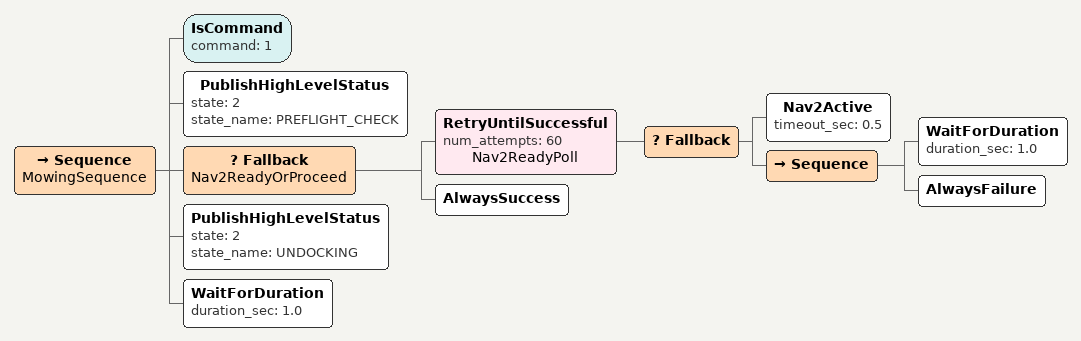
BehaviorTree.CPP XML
<Sequence name="MowingSequence">
  <IsCommand command="1"/>

  <PublishHighLevelStatus state="2" state_name="PREFLIGHT_CHECK"/>
  <Fallback name="Nav2ReadyOrProceed">
    <RetryUntilSuccessful num_attempts="60" name="Nav2ReadyPoll">
      <Fallback>
        <Nav2Active timeout_sec="0.5"/>
        <Sequence>
          <WaitForDuration duration_sec="1.0"/>
          <AlwaysFailure/>
        </Sequence>
      </Fallback>
    </RetryUntilSuccessful>
    <AlwaysSuccess/>
  </Fallback>

  <!-- Undock: only if currently charging (on dock).
       If already undocked, skip entirely. -->
  <PublishHighLevelStatus state="2" state_name="UNDOCKING"/>
  <WaitForDuration duration_sec="1.0"/>
</Sequence>
